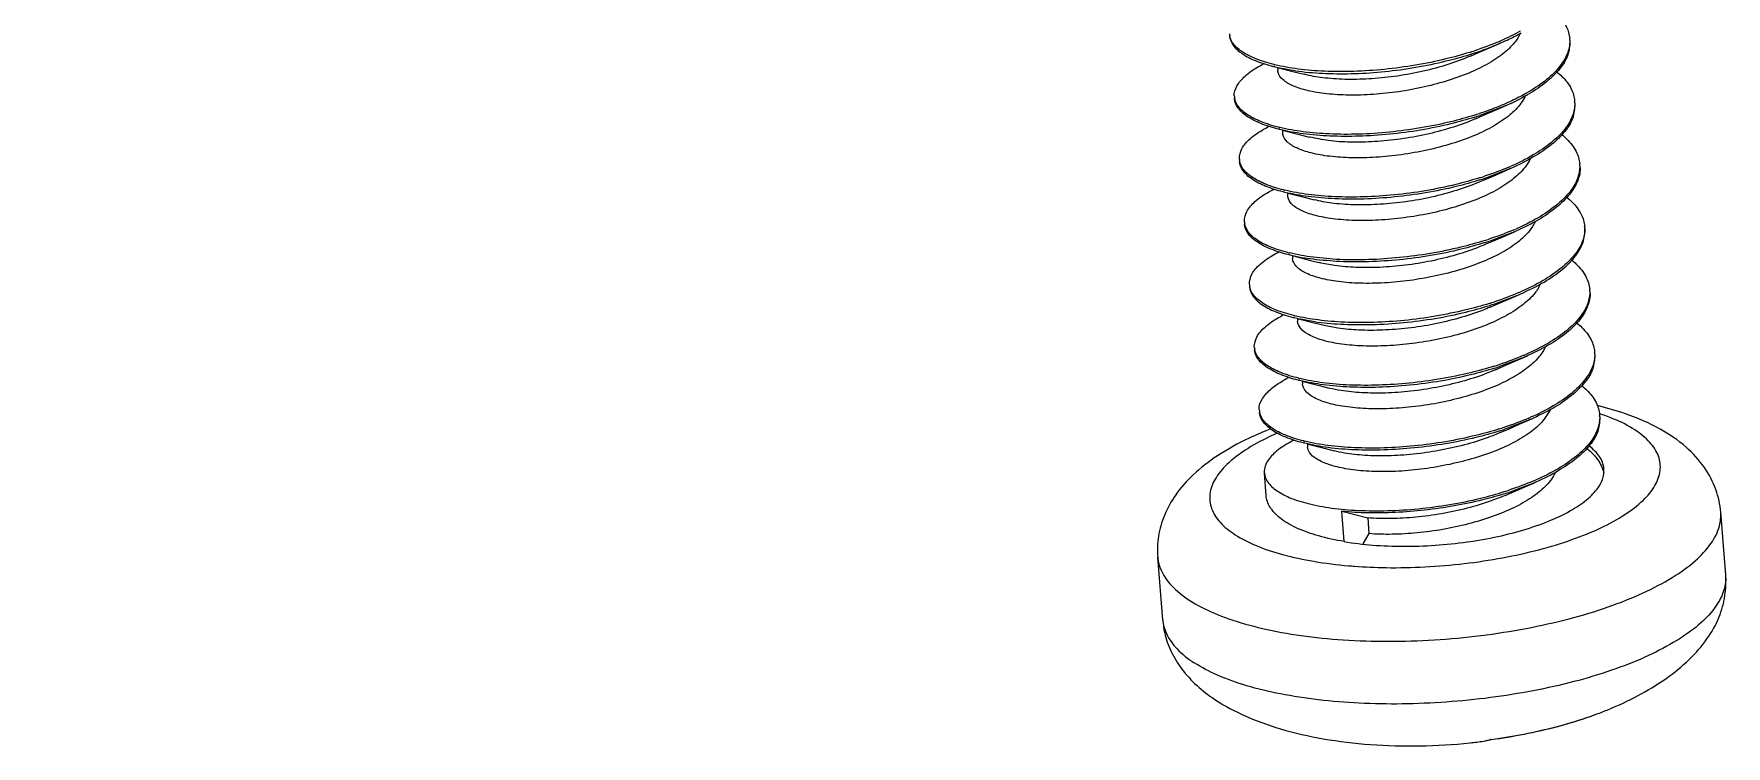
# Model space of a CAD drawing. Header units: millimetres. Extents: x 1571 to 1968, y -272 to 59.
# Drawn here: x 1642.39 to 1657.37, y -235.19 to -228.88 of the extents above; entities that cross this region are included whole.
import ezdxf

# ---------------------------------------------------------------- set-up
doc = ezdxf.new("R2010")
doc.units = ezdxf.units.MM
doc.layers.add('02___PRT_ALL_AXES', color=7, linetype='Continuous')
doc.layers.add('from', color=7, linetype='Continuous', lineweight=13)
doc.styles.get("Standard").update_dxf_attribs({"font": 'txt', "bigfont": 'gbcbig.shx'})
doc.dimstyles.new('ISO', dxfattribs={"dimscale": 0.6, "dimtxt": 2.5, "dimasz": 2.5, "dimexe": 1.25, "dimexo": 0.625, "dimtad": 0, "dimdsep": 46, "dimtxsty": 'Standard', "dimblk": 'OPEN', "dimcen": 0, "dimclrd": 4, "dimclre": 4, "dimadec": 0, "dimazin": 0, "dimtfac": 1, "dimtofl": 0, "dimtmove": 0, "dimatfit": 3, "dimfxl": 1, "dimarcsym": 0})

# ---------------------------------------------------------------- blocks, each defined once
blk = doc.blocks.new('_Open')
at = {"color": 0, "linetype": 'ByBlock', "lineweight": -2}
for p, q in [((-1, 0.1667), (0, 0)), ((-1, -0.1667), (0, 0)), ((0, 0), (-1, 0))]:
    blk.add_line(p, q, dxfattribs=at)

msp = doc.modelspace()

# ---------------------------------------------------------------- linework, layer by layer
at = {"color": 7, "linetype": 'Continuous'}
for p, q in [((1655.107, -229.077), (1655.179, -229.045)), ((1653.399, -229.177), (1653.401, -229.204)), ((1655.409, -229.521), (1655.19, -229.603)), ((1655.151, -229.632), (1655.223, -229.601)), ((1653.443, -229.733), (1653.445, -229.76)), ((1655.453, -230.076), (1655.234, -230.159)), ((1655.195, -230.188), (1655.268, -230.156)), ((1653.487, -230.289), (1653.489, -230.316)), ((1655.239, -230.743), (1655.312, -230.712)), ((1655.497, -230.632), (1655.278, -230.715)), ((1653.531, -230.844), (1653.533, -230.871)), ((1655.283, -231.299), (1655.356, -231.268)), ((1655.322, -231.27), (1655.542, -231.187)), ((1653.575, -231.4), (1653.577, -231.427)), ((1655.586, -231.743), (1655.366, -231.826)), ((1655.328, -231.855), (1655.4, -231.823)), ((1653.619, -231.955), (1653.622, -231.982)), ((1655.63, -232.298), (1655.411, -232.381)), ((1656.254, -232.244), (1656.251, -232.243)), ((1653.664, -232.511), (1653.666, -232.538)), ((1655.372, -232.41), (1655.444, -232.379)), ((1655.416, -232.966), (1655.488, -232.934)), ((1655.674, -232.854), (1655.455, -232.937)), ((1653.968, -233.107), (1654.198, -233.166)), ((1653.989, -233.375), (1653.968, -233.107)), ((1654.198, -233.166), (1654.209, -233.305)), ((1654.209, -233.305), (1654.156, -233.396)), ((1657.367, -233.671), (1657.367, -233.671)), ((1652.383, -234.067), (1652.383, -234.067)), ((1656.249, -234.893), (1656.25, -234.893)), ((1656.356, -234.848), (1656.362, -234.847)), ((1656.356, -234.85), (1656.362, -234.848)), ((1655.222, -235.143), (1655.294, -235.127)), ((1655.222, -235.143), (1655.283, -235.129)), ((1655.222, -235.143), (1655.222, -235.143)), ((1655.288, -235.129), (1655.283, -235.129)), ((1655.288, -235.129), (1655.294, -235.128))]:
    msp.add_line(p, q, dxfattribs=at)
for points in [[(1655.179, -229.045), (1655.275, -229.004), (1655.365, -228.965)], [(1653.407, -229.18), (1653.559, -229.218), (1653.636, -229.238)], [(1655.223, -229.601), (1655.319, -229.559), (1655.409, -229.521)], [(1653.451, -229.735), (1653.603, -229.774), (1653.681, -229.794)], [(1655.268, -230.156), (1655.363, -230.115), (1655.453, -230.076)], [(1653.495, -230.291), (1653.647, -230.329), (1653.725, -230.349)], [(1655.312, -230.712), (1655.408, -230.67), (1655.497, -230.632)], [(1653.54, -230.846), (1653.691, -230.885), (1653.769, -230.905)], [(1655.356, -231.268), (1655.452, -231.226), (1655.542, -231.187)], [(1653.584, -231.402), (1653.735, -231.441), (1653.813, -231.46)], [(1655.4, -231.823), (1655.496, -231.782), (1655.586, -231.743)], [(1653.628, -231.957), (1653.78, -231.996), (1653.857, -232.016)], [(1655.444, -232.379), (1655.54, -232.337), (1655.63, -232.298)], [(1653.672, -232.513), (1653.824, -232.552), (1653.901, -232.572)], [(1655.488, -232.934), (1655.584, -232.893), (1655.674, -232.854)]]:
    msp.add_lwpolyline(points, dxfattribs=at)
for centre, radius, start, end in [((1653.116, -228.867), 0.143, 184.9542, 192.0716), ((1655.72, -228.942), 0.267, 0.8133, 4.7545), ((1654.172, -226.087), 3.099, 287.3708, 288.2755), ((1654.175, -226.109), 3.095, 287.4377, 288.2758), ((1654.433, -226.787), 2.352, 293.1915, 293.6234), ((1653.752, -227.594), 1.605, 256.0716, 256.4239), ((1653.16, -229.423), 0.143, 184.9542, 192.0765), ((1654.791, -227.997), 1.642, 299.7367, 300.3121), ((1655.768, -229.497), 0.263, 0.7677, 4.6604), ((1654.216, -226.642), 3.099, 287.3708, 288.2755), ((1654.219, -226.664), 3.095, 287.4379, 288.2758), ((1653.796, -228.149), 1.605, 256.0716, 256.4239), ((1653.204, -229.978), 0.143, 184.9542, 192.0765), ((1654.521, -227.898), 2.352, 293.1915, 293.6234), ((1655.812, -230.052), 0.263, 0.7677, 4.6604), ((1653.841, -228.705), 1.605, 256.0716, 256.4239), ((1654.261, -227.198), 3.099, 287.3708, 288.2755), ((1654.263, -227.22), 3.095, 287.4379, 288.2758), ((1653.249, -230.534), 0.143, 184.9542, 192.0765), ((1654.305, -227.753), 3.099, 287.3708, 288.2755), ((1654.307, -227.775), 3.095, 287.4379, 288.2758), ((1654.565, -228.453), 2.352, 293.1915, 293.6234), ((1655.856, -230.608), 0.263, 0.766, 4.6604), ((1653.885, -229.26), 1.605, 256.0716, 256.4239), ((1653.293, -231.089), 0.143, 184.9544, 192.0847), ((1654.609, -229.009), 2.352, 293.1915, 293.6234), ((1655.9, -231.163), 0.264, 0.6881, 4.5861), ((1654.349, -228.309), 3.099, 287.3708, 288.2755), ((1654.352, -228.331), 3.095, 287.4378, 288.2758), ((1653.929, -229.816), 1.605, 256.0716, 256.4239), ((1653.337, -231.645), 0.143, 184.9542, 192.0765), ((1654.654, -229.567), 2.349, 293.1917, 293.6668), ((1655.945, -231.719), 0.263, 0.7677, 4.6604), ((1654.393, -228.865), 3.099, 287.3708, 288.2755), ((1654.396, -228.887), 3.095, 287.4379, 288.2758), ((1653.973, -230.371), 1.605, 256.0716, 256.4239), ((1653.381, -232.201), 0.143, 184.9542, 192.0765), ((1654.437, -229.42), 3.099, 287.3708, 288.2755), ((1654.698, -230.12), 2.352, 293.1915, 293.6234), ((1655.989, -232.274), 0.263, 0.7677, 4.6604), ((1655.644, -234.084), 1.938, 71.4343, 71.6515), ((1654.017, -230.927), 1.605, 256.0716, 256.4239), ((1654.44, -229.442), 3.095, 287.4379, 288.2758), ((1656.009, -232.831), 0.287, 18.6442, 19.0912), ((1656.007, -232.832), 0.29, 11.6915, 18.6313), ((1656.074, -232.749), 0.216, 345.387, 352.5415), ((1654.481, -229.975), 3.099, 287.3712, 288.2755), ((1654.485, -230), 3.093, 287.4365, 288.2758), ((1654.742, -230.676), 2.352, 293.1915, 293.6234), ((1657.04, -233.698), 0.329, 359.8337, 4.7486), ((1655.03, -231.712), 3.407, 290.9848, 292.9092), ((1654.551, -229.731), 5.447, 277.7189, 277.8433)]:
    msp.add_arc(centre, radius, start, end, dxfattribs=at)
for points, start_tangent, end_tangent in [([(1655.827, -228.66), (1655.881, -228.709), (1655.959, -228.82), (1655.986, -228.92)], (0.779606, -0.626271), (0.082661, -0.996578)), ([(1652.975, -228.898), (1653.005, -228.978), (1653.085, -229.054), (1653.21, -229.12), (1653.361, -229.168)], (0.085588, -0.996331), (0.969515, -0.245031)), ([(1653.366, -229.151), (1653.207, -229.1), (1653.081, -229.034), (1653.002, -228.958), (1652.976, -228.897)], (-0.970592, 0.240729), (-0.208052, 0.978118)), ([(1655.546, -228.881), (1655.518, -228.929), (1655.424, -229.032), (1655.289, -229.129)], (-0.431801, -0.901969), (-0.857863, -0.513878)), ([(1655.365, -228.965), (1655.432, -228.935), (1655.556, -228.871)], (0.91832, 0.395839), (0.870459, 0.492241)), ([(1655.548, -228.856), (1655.375, -228.941)], (-0.872416, -0.488765), (-0.916195, -0.400733)), ([(1653.361, -229.168), (1653.38, -229.172), (1653.589, -229.21), (1653.828, -229.23), (1654.084, -229.231), (1654.35, -229.213), (1654.623, -229.176), (1654.893, -229.12), (1655.102, -229.062)], (0.969515, -0.245031), (0.954032, 0.299704)), ([(1655.098, -229.044), (1654.89, -229.102), (1654.621, -229.157), (1654.346, -229.194), (1654.075, -229.212), (1653.817, -229.211), (1653.581, -229.191), (1653.376, -229.153)], (-0.95438, -0.298594), (-0.972054, 0.234756)), ([(1655.107, -229.077), (1654.908, -229.151), (1654.69, -229.21), (1654.462, -229.253), (1654.235, -229.277), (1654.019, -229.283), (1653.822, -229.271), (1653.655, -229.243), (1653.636, -229.238)], (-0.916805, -0.399334), (-0.968285, 0.249848)), ([(1655.359, -228.949), (1655.144, -229.029)], (-0.919189, -0.393816), (-0.949547, -0.313626)), ([(1655.146, -229.048), (1655.294, -228.994), (1655.365, -228.965)], (0.949547, 0.313626), (0.91832, 0.395839)), ([(1655.987, -228.938), (1655.963, -229.059), (1655.888, -229.18), (1655.765, -229.298), (1655.598, -229.408)], (0.013964, -0.999903), (-0.870459, -0.492241)), ([(1655.988, -228.938), (1655.988, -228.946), (1655.969, -229.066), (1655.899, -229.187), (1655.781, -229.304), (1655.62, -229.415)], (0.081171, -0.9967), (-0.863279, -0.504727)), ([(1653.018, -229.435), (1653.017, -229.429), (1653.04, -229.342), (1653.112, -229.254), (1653.232, -229.169), (1653.283, -229.142)], (-0.085245, 0.99636), (0.892945, 0.450165)), ([(1655.289, -229.129), (1655.118, -229.216), (1654.919, -229.29), (1654.701, -229.349), (1654.473, -229.392), (1654.246, -229.416), (1654.03, -229.422), (1653.834, -229.41), (1653.666, -229.382), (1653.535, -229.339), (1653.447, -229.285), (1653.404, -229.223), (1653.401, -229.204)], (-0.857863, -0.513878), (-0.056649, 0.998394)), ([(1655.87, -229.215), (1655.918, -229.257), (1656, -229.367), (1656.03, -229.475)], (0.780306, -0.625398), (0.081171, -0.9967)), ([(1653.405, -229.723), (1653.252, -229.674), (1653.126, -229.608), (1653.048, -229.532), (1653.019, -229.454)], (-0.969497, 0.245105), (-0.085245, 0.99636)), ([(1653.41, -229.707), (1653.251, -229.656), (1653.125, -229.59), (1653.046, -229.513), (1653.02, -229.453)], (-0.970592, 0.240729), (-0.208135, 0.9781)), ([(1655.591, -229.434), (1655.555, -229.494), (1655.457, -229.597), (1655.318, -229.693), (1655.144, -229.779), (1654.943, -229.852), (1654.724, -229.909), (1654.496, -229.95), (1654.27, -229.973), (1654.055, -229.977), (1653.861, -229.964), (1653.697, -229.934), (1653.57, -229.89), (1653.485, -229.835), (1653.447, -229.772), (1653.445, -229.76)], (-0.423363, -0.90596), (-0.05655, 0.9984)), ([(1655.402, -229.504), (1655.337, -229.531), (1655.188, -229.585)], (-0.919332, -0.393482), (-0.949547, -0.313626)), ([(1655.598, -229.408), (1655.474, -229.472), (1655.402, -229.504)], (-0.870459, -0.492241), (-0.919332, -0.393482)), ([(1655.606, -229.423), (1655.421, -229.516), (1655.409, -229.521)], (-0.868305, -0.496031), (-0.918325, -0.395827)), ([(1656.032, -229.494), (1656.032, -229.502), (1656.013, -229.622), (1655.943, -229.743), (1655.826, -229.86), (1655.664, -229.97), (1655.465, -230.071), (1655.453, -230.076)], (0.081171, -0.9967), (-0.918325, -0.395827)), ([(1656.031, -229.493), (1656.011, -229.604), (1655.942, -229.724), (1655.824, -229.841), (1655.663, -229.952), (1655.463, -230.053)], (0.013577, -0.999908), (-0.916195, -0.400733)), ([(1655.147, -229.617), (1654.935, -229.676), (1654.666, -229.732), (1654.391, -229.769), (1654.121, -229.786), (1653.863, -229.785), (1653.627, -229.765), (1653.421, -229.727), (1653.405, -229.723)], (-0.954031, -0.299707), (-0.969497, 0.245105)), ([(1655.142, -229.6), (1654.934, -229.658), (1654.665, -229.713), (1654.39, -229.75), (1654.119, -229.768), (1653.861, -229.766), (1653.626, -229.746), (1653.42, -229.709)], (-0.95438, -0.298594), (-0.972054, 0.234756)), ([(1655.151, -229.632), (1655.133, -229.64), (1654.932, -229.713), (1654.713, -229.771), (1654.485, -229.811), (1654.259, -229.834), (1654.044, -229.838), (1653.85, -229.825), (1653.686, -229.795), (1653.681, -229.794)], (-0.916857, -0.399216), (-0.968172, 0.250284)), ([(1653.062, -229.991), (1653.062, -229.985), (1653.084, -229.897), (1653.156, -229.809), (1653.276, -229.725), (1653.328, -229.697)], (-0.085245, 0.99636), (0.892983, 0.450091)), ([(1655.915, -229.771), (1655.962, -229.813), (1656.044, -229.922), (1656.075, -230.031)], (0.780306, -0.625398), (0.081171, -0.9967)), ([(1653.449, -230.279), (1653.297, -230.23), (1653.171, -230.164), (1653.092, -230.087), (1653.063, -230.009)], (-0.969497, 0.245105), (-0.085245, 0.99636)), ([(1653.454, -230.262), (1653.295, -230.211), (1653.169, -230.145), (1653.09, -230.069), (1653.065, -230.008)], (-0.970592, 0.240729), (-0.208135, 0.9781)), ([(1655.636, -229.989), (1655.592, -230.059), (1655.49, -230.161), (1655.348, -230.257), (1655.171, -230.342), (1654.968, -230.413), (1654.747, -230.47), (1654.519, -230.508), (1654.293, -230.529), (1654.08, -230.532), (1653.889, -230.517), (1653.728, -230.486), (1653.604, -230.441), (1653.524, -230.385), (1653.49, -230.322), (1653.489, -230.316)], (-0.42021, -0.907427), (-0.06424, 0.997934)), ([(1655.447, -230.06), (1655.232, -230.14)], (-0.919189, -0.393816), (-0.949547, -0.313626)), ([(1656.076, -230.049), (1656.077, -230.057), (1656.057, -230.178), (1655.987, -230.298), (1655.87, -230.415), (1655.709, -230.526), (1655.509, -230.627), (1655.497, -230.632)], (0.081171, -0.9967), (-0.918325, -0.395827)), ([(1656.075, -230.049), (1656.056, -230.159), (1655.986, -230.28), (1655.868, -230.397), (1655.707, -230.508), (1655.508, -230.608)], (0.013577, -0.999908), (-0.916195, -0.400733)), ([(1653.106, -230.546), (1653.106, -230.54), (1653.128, -230.453), (1653.2, -230.365), (1653.32, -230.28), (1653.372, -230.253)], (-0.085245, 0.99636), (0.892983, 0.450091)), ([(1655.191, -230.173), (1654.98, -230.232), (1654.71, -230.287), (1654.436, -230.324), (1654.165, -230.342), (1653.907, -230.34), (1653.671, -230.32), (1653.465, -230.283), (1653.449, -230.279)], (-0.954031, -0.299707), (-0.969497, 0.245105)), ([(1655.186, -230.155), (1654.978, -230.213), (1654.709, -230.269), (1654.434, -230.306), (1654.163, -230.323), (1653.906, -230.322), (1653.67, -230.302), (1653.464, -230.264)], (-0.95438, -0.298594), (-0.972054, 0.234756)), ([(1655.195, -230.188), (1655.16, -230.203), (1654.957, -230.274), (1654.736, -230.331), (1654.508, -230.37), (1654.282, -230.39), (1654.069, -230.393), (1653.878, -230.378), (1653.725, -230.349)], (-0.916862, -0.399204), (-0.968046, 0.250772)), ([(1655.959, -230.326), (1656.007, -230.369), (1656.088, -230.478), (1656.119, -230.586)], (0.780306, -0.625398), (0.081171, -0.9967)), ([(1653.493, -230.834), (1653.341, -230.786), (1653.215, -230.719), (1653.136, -230.643), (1653.108, -230.565)], (-0.969497, 0.245105), (-0.085245, 0.99636)), ([(1653.498, -230.818), (1653.339, -230.767), (1653.213, -230.701), (1653.135, -230.624), (1653.109, -230.564)], (-0.970592, 0.240729), (-0.208135, 0.9781)), ([(1655.68, -230.543), (1655.629, -230.624), (1655.523, -230.726), (1655.377, -230.821), (1655.197, -230.904), (1654.992, -230.975), (1654.771, -231.029), (1654.542, -231.067), (1654.317, -231.086), (1654.105, -231.087), (1653.916, -231.07), (1653.759, -231.038), (1653.639, -230.992), (1653.563, -230.935), (1653.533, -230.871)], (-0.415286, -0.909691), (-0.079022, 0.996873)), ([(1655.23, -230.711), (1655.022, -230.769), (1654.753, -230.824), (1654.478, -230.861), (1654.207, -230.879), (1653.95, -230.878), (1653.714, -230.857), (1653.508, -230.82)], (-0.95438, -0.298594), (-0.972054, 0.234756)), ([(1655.491, -230.615), (1655.277, -230.696)], (-0.919189, -0.393816), (-0.949547, -0.313626)), ([(1655.542, -231.187), (1655.555, -231.181), (1655.76, -231.077), (1655.923, -230.963), (1656.039, -230.844), (1656.104, -230.724), (1656.12, -230.605)], (0.918323, 0.395831), (-0.078893, 0.996883)), ([(1656.12, -230.604), (1656.1, -230.715), (1656.03, -230.835), (1655.913, -230.952), (1655.751, -231.063), (1655.552, -231.164)], (0.013548, -0.999908), (-0.916195, -0.400733)), ([(1653.15, -231.102), (1653.15, -231.096), (1653.172, -231.008), (1653.244, -230.921), (1653.365, -230.836), (1653.416, -230.808)], (-0.085245, 0.99636), (0.892983, 0.450091)), ([(1655.235, -230.728), (1655.024, -230.787), (1654.755, -230.843), (1654.48, -230.88), (1654.209, -230.897), (1653.951, -230.896), (1653.715, -230.876), (1653.51, -230.839), (1653.493, -230.834)], (-0.954031, -0.299707), (-0.969497, 0.245105)), ([(1655.239, -230.744), (1655.186, -230.766), (1654.981, -230.836), (1654.76, -230.891), (1654.531, -230.928), (1654.306, -230.947), (1654.094, -230.948), (1653.905, -230.931), (1653.769, -230.905)], (-0.916838, -0.399259), (-0.968009, 0.250915)), ([(1656.002, -230.881), (1656.044, -230.918), (1656.129, -231.028), (1656.163, -231.142)], (0.780754, -0.624838), (0.079993, -0.996795)), ([(1653.152, -231.12), (1653.179, -231.196), (1653.255, -231.272), (1653.379, -231.339), (1653.537, -231.39)], (0.086782, -0.996227), (0.969476, -0.245186)), ([(1653.543, -231.373), (1653.383, -231.323), (1653.258, -231.256), (1653.179, -231.18), (1653.153, -231.119)], (-0.970592, 0.240729), (-0.208271, 0.978071)), ([(1655.726, -231.096), (1655.665, -231.19), (1655.555, -231.291), (1655.406, -231.384), (1655.224, -231.467), (1655.017, -231.536), (1654.794, -231.589), (1654.565, -231.625), (1654.341, -231.642), (1654.131, -231.642), (1653.945, -231.624), (1653.79, -231.59), (1653.674, -231.543), (1653.602, -231.485), (1653.577, -231.427)], (-0.406176, -0.913795), (-0.093939, 0.995578)), ([(1655.535, -231.171), (1655.321, -231.252)], (-0.919189, -0.393816), (-0.949547, -0.313626)), ([(1656.164, -231.16), (1656.165, -231.168), (1656.145, -231.289), (1656.076, -231.409), (1655.958, -231.527), (1655.797, -231.637), (1655.597, -231.738), (1655.586, -231.743)], (0.081171, -0.9967), (-0.918325, -0.395827)), ([(1656.164, -231.16), (1656.146, -231.266), (1656.077, -231.387), (1655.96, -231.506), (1655.798, -231.617), (1655.597, -231.719)], (0.01243, -0.999923), (-0.91589, -0.40143)), ([(1653.537, -231.39), (1653.547, -231.392), (1653.753, -231.431), (1653.987, -231.451), (1654.241, -231.453), (1654.514, -231.436), (1654.794, -231.399), (1655.068, -231.343), (1655.279, -231.284)], (0.969476, -0.245186), (0.954032, 0.299706)), ([(1655.274, -231.267), (1655.066, -231.324), (1654.797, -231.38), (1654.523, -231.417), (1654.252, -231.434), (1653.994, -231.433), (1653.758, -231.413), (1653.552, -231.376)], (-0.95438, -0.298594), (-0.972054, 0.234756)), ([(1655.283, -231.299), (1655.213, -231.328), (1655.005, -231.397), (1654.783, -231.45), (1654.554, -231.486), (1654.33, -231.503), (1654.12, -231.503), (1653.934, -231.485), (1653.813, -231.461)], (-0.916799, -0.39935), (-0.968051, 0.250755)), ([(1653.194, -231.657), (1653.194, -231.652), (1653.216, -231.564), (1653.289, -231.476), (1653.409, -231.391), (1653.46, -231.364)], (-0.085245, 0.99636), (0.893119, 0.44982)), ([(1656.047, -231.437), (1656.095, -231.48), (1656.176, -231.589), (1656.207, -231.697)], (0.780306, -0.625398), (0.081171, -0.9967)), ([(1653.581, -231.946), (1653.429, -231.897), (1653.303, -231.83), (1653.224, -231.754), (1653.196, -231.676)], (-0.969497, 0.245105), (-0.085245, 0.99636)), ([(1653.587, -231.929), (1653.428, -231.878), (1653.302, -231.812), (1653.223, -231.735), (1653.197, -231.675)], (-0.970592, 0.240729), (-0.208135, 0.9781)), ([(1655.77, -231.651), (1655.701, -231.755), (1655.587, -231.855), (1655.435, -231.948), (1655.25, -232.03), (1655.041, -232.097), (1654.817, -232.149), (1654.588, -232.183), (1654.365, -232.199), (1654.157, -232.196), (1653.973, -232.177), (1653.822, -232.142), (1653.71, -232.093), (1653.642, -232.035), (1653.622, -231.982)], (-0.40113, -0.916021), (-0.101806, 0.994804)), ([(1655.58, -231.726), (1655.365, -231.807)], (-0.919187, -0.393822), (-0.949547, -0.313626)), ([(1656.209, -231.716), (1656.209, -231.724), (1656.19, -231.844), (1656.12, -231.965), (1656.002, -232.082), (1655.841, -232.193), (1655.641, -232.293), (1655.63, -232.298)], (0.081171, -0.9967), (-0.918325, -0.395827)), ([(1656.208, -231.715), (1656.188, -231.826), (1656.118, -231.946), (1656.001, -232.064), (1655.84, -232.174), (1655.64, -232.275)], (0.013577, -0.999908), (-0.916195, -0.400733)), ([(1653.239, -232.213), (1653.238, -232.207), (1653.26, -232.12), (1653.333, -232.032), (1653.453, -231.947), (1653.504, -231.919)], (-0.085245, 0.99636), (0.892983, 0.450091)), ([(1655.323, -231.84), (1655.112, -231.898), (1654.843, -231.954), (1654.568, -231.991), (1654.297, -232.009), (1654.04, -232.007), (1653.804, -231.987), (1653.598, -231.95), (1653.581, -231.946)], (-0.954031, -0.299707), (-0.969497, 0.245105)), ([(1655.318, -231.822), (1655.111, -231.88), (1654.841, -231.935), (1654.567, -231.972), (1654.296, -231.99), (1654.038, -231.989), (1653.802, -231.969), (1653.596, -231.931)], (-0.95438, -0.298594), (-0.972054, 0.234756)), ([(1655.328, -231.855), (1655.239, -231.891), (1655.03, -231.958), (1654.806, -232.01), (1654.577, -232.044), (1654.354, -232.06), (1654.146, -232.057), (1653.962, -232.038), (1653.857, -232.016)], (-0.916755, -0.399449), (-0.968141, 0.250407)), ([(1656.091, -231.993), (1656.139, -232.035), (1656.22, -232.145), (1656.251, -232.253)], (0.780306, -0.625398), (0.081171, -0.9967)), ([(1655.814, -232.208), (1655.81, -232.215), (1655.736, -232.32), (1655.619, -232.42), (1655.463, -232.512), (1655.275, -232.592), (1655.065, -232.658), (1654.84, -232.708), (1654.612, -232.741), (1654.389, -232.755), (1654.183, -232.751), (1654.002, -232.73), (1653.854, -232.693), (1653.746, -232.644), (1653.682, -232.585), (1653.666, -232.538)], (-0.40683, -0.913504), (-0.101898, 0.994795)), ([(1657.323, -233.116), (1657.28, -232.915), (1657.179, -232.72), (1657.016, -232.538), (1656.787, -232.379), (1656.48, -232.244), (1656.23, -232.171)], (-0.079247, 0.996855), (-0.971645, 0.236443)), ([(1653.626, -232.501), (1653.473, -232.452), (1653.347, -232.386), (1653.269, -232.309), (1653.24, -232.231)], (-0.969497, 0.245105), (-0.085245, 0.99636)), ([(1653.631, -232.484), (1653.472, -232.434), (1653.346, -232.368), (1653.267, -232.291), (1653.241, -232.231)], (-0.970592, 0.240729), (-0.208135, 0.9781)), ([(1655.624, -232.282), (1655.409, -232.363)], (-0.919189, -0.393816), (-0.949547, -0.313626)), ([(1656.253, -232.272), (1656.253, -232.28), (1656.234, -232.4), (1656.164, -232.52), (1656.046, -232.638), (1655.885, -232.748), (1655.686, -232.849), (1655.674, -232.854)], (0.081171, -0.9967), (-0.918325, -0.395827)), ([(1656.252, -232.271), (1656.232, -232.381), (1656.163, -232.502), (1656.045, -232.619), (1655.884, -232.73), (1655.684, -232.83)], (0.013577, -0.999908), (-0.916195, -0.400733)), ([(1655.713, -233.447), (1656.006, -233.358), (1656.263, -233.253), (1656.475, -233.135), (1656.636, -233.01), (1656.741, -232.879), (1656.787, -232.747), (1656.772, -232.619), (1656.697, -232.498), (1656.564, -232.387), (1656.378, -232.29), (1656.261, -232.247)], (0.967364, 0.253392), (-0.947958, 0.318396)), ([(1653.34, -232.377), (1653.147, -232.46), (1652.868, -232.616), (1652.653, -232.784), (1652.498, -232.961), (1652.398, -233.144), (1652.346, -233.328), (1652.339, -233.512)], (-0.931022, -0.364963), (0.079247, -0.996855)), ([(1653.403, -232.413), (1653.325, -232.449), (1653.113, -232.566), (1652.952, -232.692), (1652.847, -232.822), (1652.801, -232.954), (1652.816, -233.082), (1652.891, -233.204), (1653.024, -233.314), (1653.21, -233.411), (1653.445, -233.49), (1653.721, -233.55), (1654.029, -233.589), (1654.081, -233.593)], (-0.918343, -0.395787), (0.99726, -0.073973)), ([(1653.548, -232.475), (1653.518, -232.491), (1653.39, -232.576), (1653.311, -232.664), (1653.282, -232.753), (1653.283, -232.769)], (-0.892597, -0.450856), (0.091188, -0.995834)), ([(1655.367, -232.395), (1655.156, -232.454), (1654.887, -232.509), (1654.612, -232.546), (1654.341, -232.564), (1654.084, -232.563), (1653.848, -232.543), (1653.642, -232.505), (1653.626, -232.501)], (-0.954031, -0.299707), (-0.969497, 0.245105)), ([(1655.363, -232.378), (1655.155, -232.435), (1654.886, -232.491), (1654.611, -232.528), (1654.34, -232.546), (1654.082, -232.544), (1653.846, -232.524), (1653.641, -232.487)], (-0.95438, -0.298594), (-0.972054, 0.234756)), ([(1655.372, -232.41), (1655.264, -232.453), (1655.054, -232.519), (1654.829, -232.569), (1654.601, -232.602), (1654.378, -232.616), (1654.172, -232.612), (1653.991, -232.591), (1653.901, -232.572)], (-0.916717, -0.399536), (-0.968246, 0.249999)), ([(1656.135, -232.548), (1656.214, -232.624), (1656.28, -232.737)], (0.781176, -0.62431), (0.327069, -0.945001)), ([(1656.289, -232.732), (1656.276, -232.672), (1656.21, -232.574), (1656.156, -232.527)], (-0.082219, 0.996614), (-0.799039, 0.601279)), ([(1653.283, -232.769), (1653.306, -232.838), (1653.381, -232.916), (1653.504, -232.984), (1653.671, -233.039), (1653.877, -233.078), (1654.114, -233.099), (1654.373, -233.101), (1654.647, -233.084), (1654.924, -233.047), (1655.196, -232.992), (1655.407, -232.933)], (0.091188, -0.995834), (0.954378, 0.298601)), ([(1653.989, -233.375), (1654.241, -233.406), (1654.513, -233.417), (1654.796, -233.408), (1655.078, -233.378), (1655.35, -233.33), (1655.602, -233.264), (1655.825, -233.184), (1656.011, -233.091), (1656.153, -232.99), (1656.247, -232.884), (1656.283, -232.803)], (0.985971, -0.166914), (0.251049, 0.967974)), ([(1655.857, -232.765), (1655.85, -232.78), (1655.772, -232.885), (1655.65, -232.984), (1655.491, -233.075), (1655.301, -233.154), (1655.088, -233.219), (1654.863, -233.268), (1654.635, -233.298), (1654.414, -233.311), (1654.209, -233.305)], (-0.412923, -0.910766), (-0.997257, 0.074021)), ([(1656.288, -232.777), (1656.289, -232.732)], (0.128574, 0.9917), (-0.082219, 0.996614)), ([(1653.989, -233.375), (1653.764, -233.325), (1653.577, -233.258), (1653.434, -233.176), (1653.341, -233.082), (1653.3, -232.98), (1653.299, -232.97)], (-0.985971, 0.166914), (-0.074632, 0.997211)), ([(1655.412, -232.951), (1655.215, -233.006), (1654.962, -233.06), (1654.702, -233.097), (1654.445, -233.117), (1654.198, -233.121), (1653.968, -233.107)], (-0.954039, -0.299684), (-0.995065, 0.099225)), ([(1655.416, -232.966), (1655.29, -233.015), (1655.077, -233.08), (1654.852, -233.129), (1654.624, -233.159), (1654.402, -233.172), (1654.198, -233.166)], (-0.916693, -0.399593), (-0.997257, 0.074021)), ([(1655.668, -232.837), (1655.453, -232.918)], (-0.919189, -0.393816), (-0.949547, -0.313626)), ([(1655.98, -234.059), (1656.328, -233.953), (1656.636, -233.83), (1656.894, -233.693), (1657.097, -233.546), (1657.237, -233.392), (1657.312, -233.236), (1657.323, -233.116)], (0.967364, 0.253392), (-0.074899, 0.997191)), ([(1652.339, -233.512), (1652.343, -233.545), (1652.404, -233.692), (1652.531, -233.83), (1652.721, -233.953), (1652.968, -234.058), (1653.266, -234.144), (1653.607, -234.207), (1653.981, -234.245), (1654.379, -234.258), (1654.788, -234.245), (1655.199, -234.207), (1655.6, -234.144), (1655.98, -234.059)], (0.074899, -0.997191), (0.967364, 0.253392)), ([(1654.081, -233.593), (1654.361, -233.606), (1654.705, -233.599), (1655.053, -233.57), (1655.392, -233.518), (1655.713, -233.447)], (0.99726, -0.073973), (0.967364, 0.253392)), ([(1657.368, -233.699), (1657.34, -233.838), (1657.252, -233.986), (1657.105, -234.132), (1656.903, -234.27), (1656.652, -234.399), (1656.356, -234.515), (1656.024, -234.615)], (-0.002883, -0.999996), (-0.967364, -0.253392)), ([(1656.362, -234.848), (1656.618, -234.724), (1656.866, -234.568), (1657.067, -234.397), (1657.218, -234.213), (1657.317, -234.022), (1657.364, -233.829), (1657.367, -233.671)], (0.92033, 0.391143), (-0.078956, 0.996878)), ([(1652.383, -234.067), (1652.416, -234.19), (1652.51, -234.325), (1652.662, -234.449)], (0.08237, -0.996602), (0.838925, -0.544248)), ([(1652.383, -234.067), (1652.405, -234.203), (1652.467, -234.367), (1652.567, -234.523), (1652.706, -234.667), (1652.862, -234.784)], (0.079468, -0.996837), (0.838934, -0.544234)), ([(1656.024, -234.615), (1655.664, -234.696), (1655.284, -234.757), (1654.894, -234.796), (1654.504, -234.813), (1654.123, -234.806), (1653.76, -234.776), (1653.425, -234.724), (1653.126, -234.651), (1652.869, -234.558), (1652.662, -234.449)], (-0.967364, -0.253392), (-0.838925, 0.544248)), ([(1652.862, -234.784), (1653.099, -234.912), (1653.425, -235.033), (1653.805, -235.121), (1654.221, -235.172), (1654.659, -235.184), (1655.104, -235.157), (1655.222, -235.143)], (0.838936, -0.544231), (0.992003, 0.126218)), ([(1655.294, -235.127), (1655.583, -235.079), (1655.868, -235.014), (1656.132, -234.936), (1656.249, -234.893)], (0.990645, 0.136465), (0.933798, 0.3578)), ([(1655.294, -235.128), (1655.58, -235.08), (1655.864, -235.016), (1656.129, -234.936), (1656.249, -234.893)], (0.990613, 0.136698), (0.933795, 0.357808))]:
    msp.add_spline(points, degree=3, dxfattribs=dict(at, start_tangent=start_tangent, end_tangent=end_tangent))
at = {"layer": '02___PRT_ALL_AXES', "color": 7, "linetype": 'Continuous'}
for p, q in [((1653.299, -232.97), (1653.283, -232.769)), ((1657.367, -233.671), (1657.323, -233.116)), ((1652.383, -234.067), (1652.339, -233.512))]:
    msp.add_line(p, q, dxfattribs=at)

# ---------------------------------------------------------------- leaders
at = {"layer": 'from'}
msp.add_leader([(1653.46, -225.967), (1584.756, -230.861)], dimstyle='ISO', override={"dimscale": 1, "dimasz": 1.95, "dimexo": 0.125, "dimadec": 2, "dimazin": 2, "dimldrblk": 'Dot'}, dxfattribs=at)

doc.saveas('drawing.dxf')
